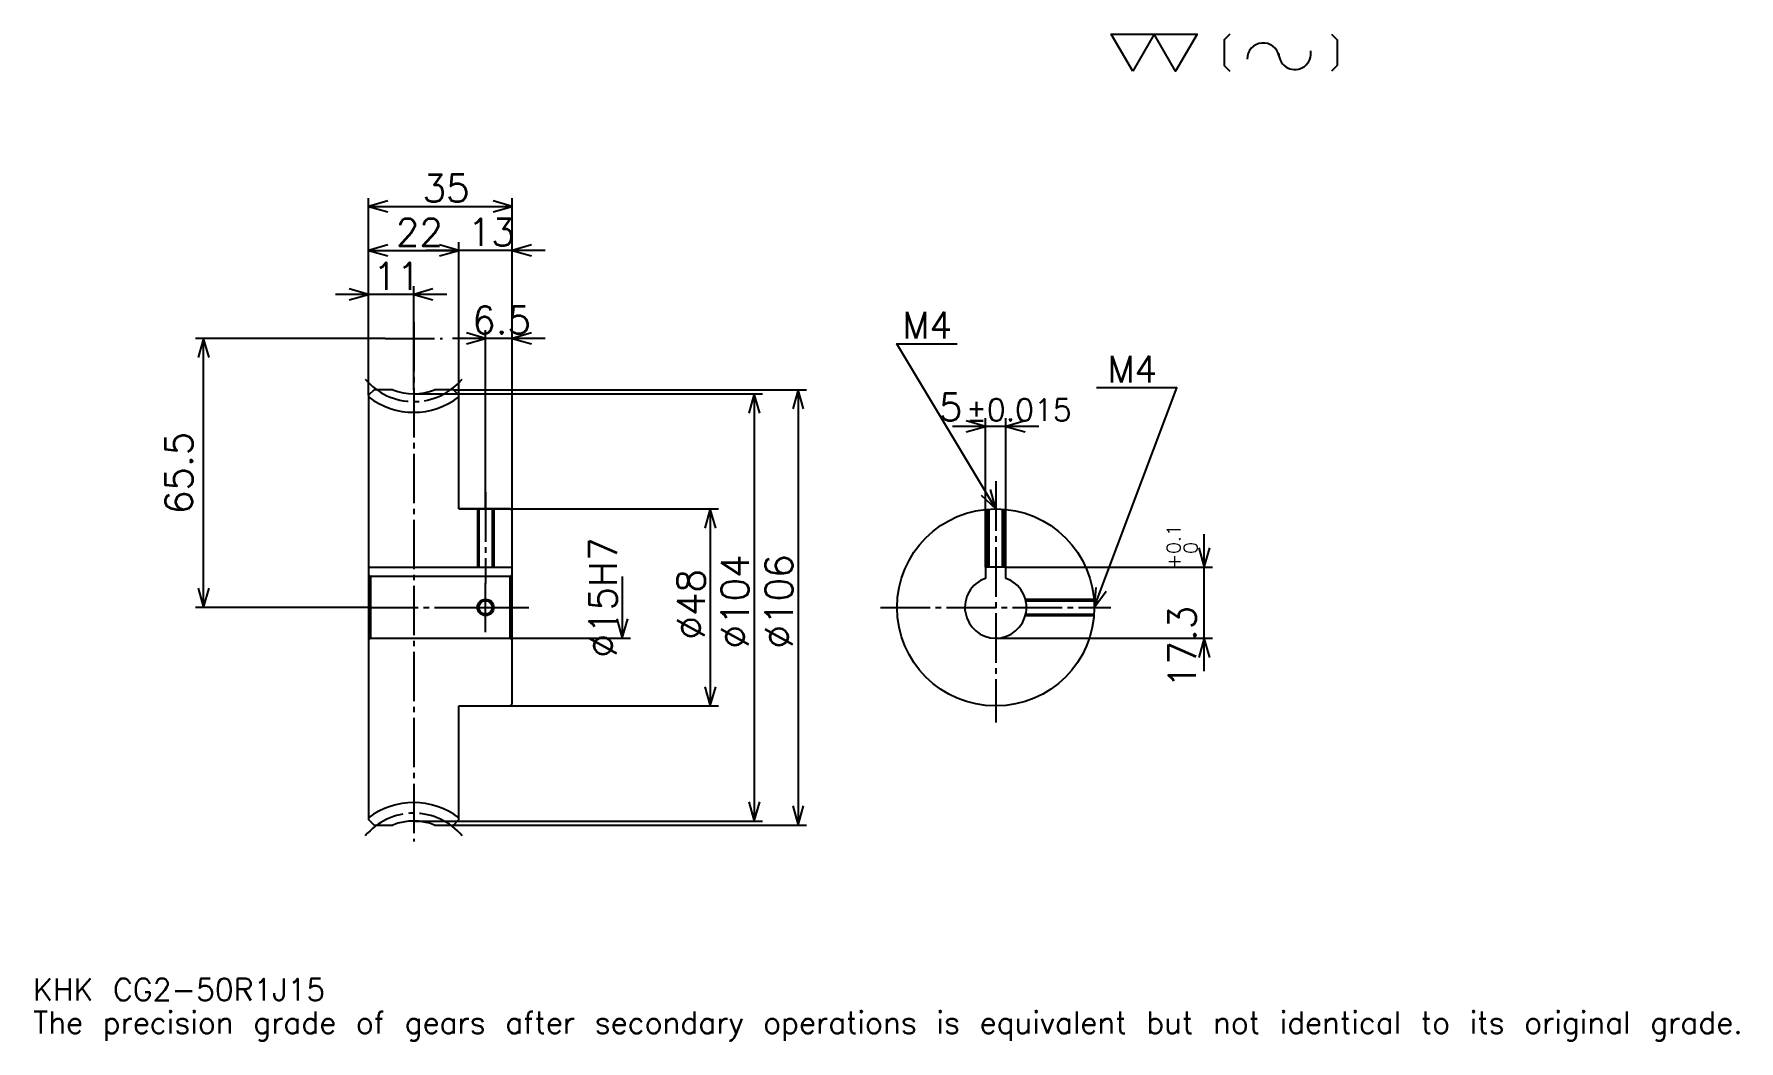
# Model space of a CAD drawing. Extents: x 14 to 429, y 5 to 250.
import ezdxf

# ---------------------------------------------------------------- set-up
doc = ezdxf.new("R2010")
doc.units = 0
doc.linetypes.add('DASHDOT', pattern=[16.064517, 12.048387, -1.33871, 1.33871, -1.33871])
doc.layers.get('0').update_dxf_attribs({"linetype": 'CONTINUOUS'})
doc.layers.add('DASHDOT', color=6, linetype='DASHDOT')
doc.styles.add('KANJI', font='TXT', dxfattribs={"bigfont": 'BIGFONT'})

msp = doc.modelspace()

# ---------------------------------------------------------------- linework, layer by layer
at = {"color": 5}
for p, q in [((95.048393, 163.443558), (95.048393, 210.080658)), ((95.048393, 208.072586), (130.048401, 208.072586)), ((130.048401, 163.443558), (130.048401, 210.080658)), ((117.048393, 163.443558), (117.048393, 199.370972)), ((95.048393, 197.362915), (117.048393, 197.362915)), ((138.080658, 197.362915), (109.016136, 197.362915)), ((106.048393, 163.443558), (106.048393, 188.661301)), ((114.08065, 186.653229), (87.016136, 186.653229)), ((99.064522, 175.943558), (52.87904, 175.943558)), ((54.887104, 110.443558), (54.887104, 175.943558)), ((138.080658, 175.943558), (115.516136, 175.943558)), ((123.548393, 163.443558), (123.548393, 177.95163)), ((95.048393, 162.104843), (95.048393, 163.443558)), ((106.048393, 162.443558), (130.048401, 162.443558)), ((115.709686, 163.443558), (130.048401, 163.443558)), ((117.048393, 162.104843), (117.048393, 163.443558)), ((123.548393, 134.443558), (123.548393, 163.443558)), ((123.548393, 134.443558), (123.548393, 163.443558)), ((130.048401, 163.443558), (201.669357, 163.443558)), ((130.048401, 133.943558), (130.048401, 163.443558)), ((130.048401, 162.443558), (190.959686, 162.443558)), ((188.95163, 162.443558), (188.95163, 58.443558)), ((199.661285, 163.443558), (199.661285, 57.443558)), ((258.290314, 154.5242), (237.2258, 154.5242)), ((245.258057, 120.243561), (245.258057, 156.532272)), ((250.258057, 120.243561), (250.258057, 156.532272)), ((117.048393, 134.443558), (130.048401, 134.443558)), ((130.048401, 134.443558), (180.25, 134.443558)), ((178.241943, 134.443558), (178.241943, 86.443558)), ((298.532257, 94.911301), (298.532257, 128.275818)), ((156.822586, 117.943558), (156.822586, 102.943558)), ((250.258057, 120.243561), (300.540314, 120.243561)), ((95.048393, 110.443558), (52.87904, 110.443558)), ((130.048401, 102.943558), (158.830658, 102.943558)), ((247.758057, 102.943558), (300.540314, 102.943558)), ((117.048393, 86.443558), (130.048401, 86.443558)), ((130.048401, 86.443558), (180.25, 86.443558)), ((106.048393, 58.443558), (130.048401, 58.443558)), ((130.048401, 58.443558), (190.959686, 58.443558)), ((115.709686, 57.443558), (130.048401, 57.443558)), ((130.048401, 57.443558), (201.669357, 57.443558))]:
    msp.add_line(p, q, dxfattribs=at)
at = {"color": 4}
for p, q in [((95.048393, 120.243561), (130.048401, 120.243561)), ((130.048401, 118.443558), (129.548401, 117.943558)), ((95.048393, 102.443558), (95.548393, 102.943558)), ((130.048401, 102.443558), (129.548401, 102.943558))]:
    msp.add_line(p, q, dxfattribs=at)
at = {"color": 7}
for points in [[(281.129028, 240.967743), (275.908051, 250.017426), (296.791931, 250.017426), (291.570953, 240.967743), (286.350006, 250.017426), (281.129028, 240.967743)], [(304.797424, 250.017426), (303.405151, 248.625168), (303.405151, 242.360001), (304.797424, 240.967743)], [(329.51001, 250.017426), (330.902252, 248.625168), (330.902252, 242.360001), (329.51001, 240.967743)]]:
    msp.add_lwpolyline(points, dxfattribs=at)
at = {"color": 5}
for points in [[(99.733879, 209.411285), (95.048393, 208.072586), (99.733879, 206.733887)], [(125.362907, 206.733887), (130.048401, 208.072586), (125.362907, 209.411285)], [(99.733879, 198.70163), (95.048393, 197.362915), (99.733879, 196.0242)], [(112.362907, 196.0242), (117.048393, 197.362915), (112.362907, 198.70163)], [(112.362907, 196.0242), (117.048393, 197.362915), (112.362907, 198.70163)], [(134.733887, 198.70163), (130.048401, 197.362915), (134.733887, 196.0242)], [(90.362907, 185.314529), (95.048393, 186.653229), (90.362907, 187.991943)], [(110.733879, 187.991943), (106.048393, 186.653229), (110.733879, 185.314529)], [(56.225815, 171.258072), (54.887104, 175.943558), (53.548393, 171.258072)], [(118.862907, 174.604858), (123.548393, 175.943558), (118.862907, 177.282257)], [(134.733887, 177.282257), (130.048401, 175.943558), (134.733887, 174.604858)], [(247.758057, 134.443558), (223.661285, 174.604858), (238.387115, 174.604858)], [(190.290329, 157.758072), (188.95163, 162.443558), (187.612915, 157.758072)], [(201, 158.758072), (199.661285, 163.443558), (198.322586, 158.758072)], [(271.758057, 110.443558), (291.838715, 163.895172), (272.293579, 163.895172)], [(240.572571, 153.185486), (245.258057, 154.5242), (240.572571, 155.862915)], [(254.943542, 155.862915), (250.258057, 154.5242), (254.943542, 153.185486)], [(244.199463, 137.772568), (247.758057, 134.443558), (246.495331, 139.150085)], [(179.580658, 129.758072), (178.241943, 134.443558), (176.903229, 129.758072)], [(297.193542, 124.929039), (298.532257, 120.243561), (299.870972, 124.929039)], [(53.548393, 115.129044), (54.887104, 110.443558), (56.225815, 115.129044)], [(272.152679, 115.300529), (271.758057, 110.443558), (274.659058, 114.358932)], [(155.483871, 107.629044), (156.822586, 102.943558), (158.161301, 107.629044)], [(299.870972, 98.258072), (298.532257, 102.943558), (297.193542, 98.258072)], [(176.903229, 91.129044), (178.241943, 86.443558), (179.580658, 91.129044)], [(187.612915, 63.129044), (188.95163, 58.443558), (190.290329, 63.129044)], [(198.322586, 62.129044), (199.661285, 57.443558), (201, 62.129044)]]:
    msp.add_lwpolyline(points, dxfattribs=at)
at = {"color": 4}
for points in [[(100.949371, 163.443558), (96.3871, 163.443558), (95.048393, 162.104843), (95.048393, 102.443558)], [(117.048393, 134.443558), (117.048393, 162.104843), (115.709686, 163.443558), (111.147415, 163.443558)], [(117.048393, 86.443558), (129.548401, 86.443558), (130.048401, 86.943558), (130.048401, 133.943558), (129.548401, 134.443558), (117.048393, 134.443558)], [(121.548393, 134.443558), (121.548393, 120.243561)], [(121.928391, 134.443558), (121.928391, 120.243561)], [(125.168396, 134.443558), (125.168396, 120.243561)], [(125.548393, 134.443558), (125.548393, 120.243561)], [(245.758057, 120.243561), (245.758057, 134.360077)], [(246.138062, 120.243561), (246.138062, 134.388824)], [(249.378052, 120.243561), (249.378052, 134.388824)], [(249.758057, 120.243561), (249.758057, 134.360077)], [(95.048393, 118.443558), (95.548393, 117.943558), (95.548393, 102.943558), (129.548401, 102.943558), (129.548401, 117.943558), (95.548393, 117.943558)], [(250.258057, 117.514626), (250.258057, 120.243561), (245.258057, 120.243561), (245.258057, 117.514626)], [(254.986481, 112.443558), (271.674591, 112.443558)], [(254.986481, 108.443558), (271.674591, 108.443558)], [(255.081024, 112.06356), (271.703339, 112.06356)], [(255.081024, 108.823555), (271.703339, 108.823555)], [(95.048393, 102.443558), (95.048393, 58.782269), (96.3871, 57.443558), (100.949371, 57.443558)], [(111.147415, 57.443558), (115.709686, 57.443558), (117.048393, 58.782269), (117.048393, 86.443558)]]:
    msp.add_lwpolyline(points, dxfattribs=at)
for centre, radius in [((247.758057, 110.443558), 24), ((123.548393, 110.443558), 1.62)]:
    msp.add_circle(centre, radius, dxfattribs=at)
at = {"color": 7}
msp.add_circle((123.548393, 110.443558), 2, dxfattribs=at)
for centre, start, end in [((312.889923, 243.942459), 10, 180), ((320.602386, 245.302383), 180, 10)]:
    msp.add_arc(centre, 3.915726, start, end, dxfattribs=at)
at = {"color": 4}
for centre, radius, start, end in [((106.048393, 175.943558), 13.5, 247.80839416, 292.19160779), ((106.048393, 175.943558), 18, 232.33011338, 307.66988662), ((247.758057, 110.443558), 7.5, 109.47122094, 70.52877906), ((106.048393, 44.943558), 18, 52.33011338, 127.66988662), ((106.048393, 44.943558), 13.5, 67.80839221, 112.19160584)]:
    msp.add_arc(centre, radius, start, end, dxfattribs=at)
at = {"layer": 'DASHDOT', "color": 7}
for p, q in [((106.048393, 179.959686), (106.048393, 53.427429)), ((99.064522, 175.943558), (113.032265, 175.943558)), ((247.758057, 141.1371), (247.758057, 82.427429)), ((95.048393, 110.443558), (134.064514, 110.443558)), ((219.741943, 110.443558), (275.7742, 110.443558))]:
    msp.add_line(p, q, dxfattribs=at)
for points in [[(123.548393, 138.459686), (123.548393, 116.227432)], [(123.548393, 104.427429), (123.548393, 116.459686)], [(117.532265, 110.443558), (129.564514, 110.443558)]]:
    msp.add_lwpolyline(points, dxfattribs=at)
for centre, start, end in [((106.048393, 175.943558), 219.99999648, 320.00000553), ((106.048393, 44.943558), 39.99999447, 140.00000352)]:
    msp.add_arc(centre, 15.395, start, end, dxfattribs=at)

# ---------------------------------------------------------------- texts
at = {"color": 7, "style": 'KANJI'}
for s, height, p in [('35', 6.693548, (108.197586, 209.143555)), ('22', 6.693548, (101.697586, 198.433884)), ('13', 6.693548, (119.197586, 198.433884)), ('11', 6.693548, (96.197586, 187.724213)), ('6.5', 6.693548, (120.272186, 177.014526)), ('M4', 6.425807, (225, 175.943558)), ('M4', 6.425807, (274.970978, 165.233887)), ('5', 6.693548, (233.941254, 155.862915)), ('%%p0.015', 5.354839, (240.567047, 155.862915)), ('KHK CG2-50R1J15', 5.354839, (13.387096, 14.725806)), ('The precision grade of gears after secondary operations is equivalent but not identical to its original grade.', 5.354839, (13.387096, 6.693548))]:
    msp.add_text(s, height=height, dxfattribs=at).set_placement(p)
for s, height, p in [('65.5', 6.693548, (52.209686, 133.153229)), ('0.1', 3.346774, (292.775787, 123.498566)), ('%%c15H7', 6.693548, (155.483871, 98.227829)), ('0', 3.346774, (296.925812, 123.498566)), ('%%c104', 6.693548, (187.612915, 100.403236)), ('%%c106', 6.693548, (198.322586, 100.403236)), ('+', 3.346774, (292.775787, 119.750183)), ('%%c48', 6.693548, (176.903229, 102.578636)), ('17.3', 6.693548, (296.52417, 90.777855))]:
    msp.add_text(s, height=height, rotation=90, dxfattribs=at).set_placement(p)

doc.saveas('drawing.dxf')
